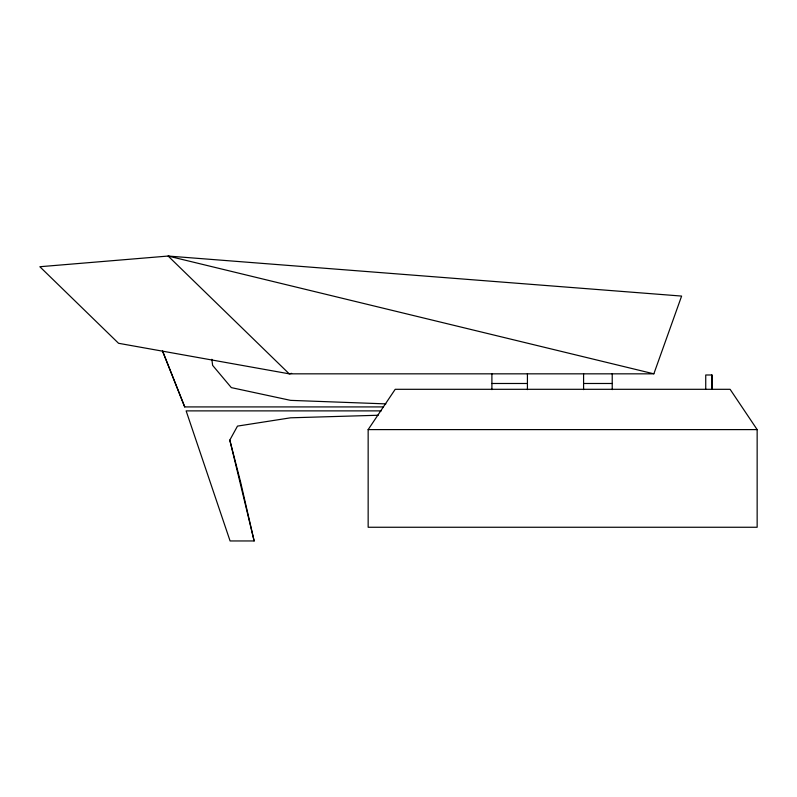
<?xml version="1.0" encoding="UTF-8"?>
<svg xmlns="http://www.w3.org/2000/svg" width="797" height="797" viewBox="0 0 797 797"><rect width="100%" height="100%" fill="white"/><g stroke="black" fill="none" stroke-linecap="round" stroke-linejoin="round"><path stroke-width="1.2" d="M653.849 373.833L681.614 296.076L168.137 256.046L39.85 266.726L118.554 343.288L289.221 373.833L653.849 373.833L168.137 256.046L289.221 373.833L291.662 373.355M381.275 410.883L186.129 410.883L230.084 540.954L254.143 540.954L229.805 440.083L237.486 426.106L290.576 417.807L378.206 415.247M368.154 429.603L395.202 389.305L730.102 389.305L757.15 429.603L757.15 527.255L368.154 527.255L368.154 429.603L757.15 429.603M491.898 383.487L527.425 383.487M583.583 383.487L612.226 383.487M184.715 406.918L162.478 350.859L184.715 406.918L383.327 406.918M385.878 403.89L290.576 400.363L231.329 387.621L212.62 365.365L211.853 359.288M229.805 440.083L240.634 482.215L254.143 540.954M712.09 389.305L712.09 374.988L705.734 374.988L705.734 389.305M711.781 374.988L711.781 389.305M612.226 373.673L612.226 389.623M583.583 373.673L583.583 389.623M527.425 373.673L527.425 389.623M491.898 373.673L491.898 389.623"/></g></svg>
